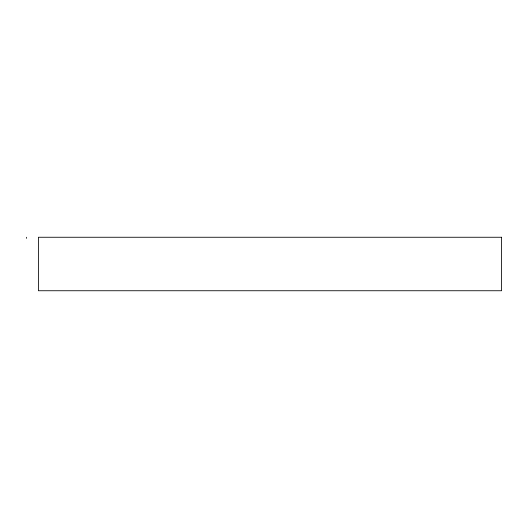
<?xml version="1.0" encoding="UTF-8"?>
<svg xmlns="http://www.w3.org/2000/svg" width="528" height="528" viewBox="0 0 528 528"><rect width="100%" height="100%" fill="white"/><g stroke="black" fill="none" stroke-linecap="round" stroke-linejoin="round"><path stroke-width="0.79" d="M26.4 237.257L26.4 238.352M501.6 237.257L38.405 237.257L38.405 290.743L501.6 290.743L501.6 237.257"/></g></svg>
